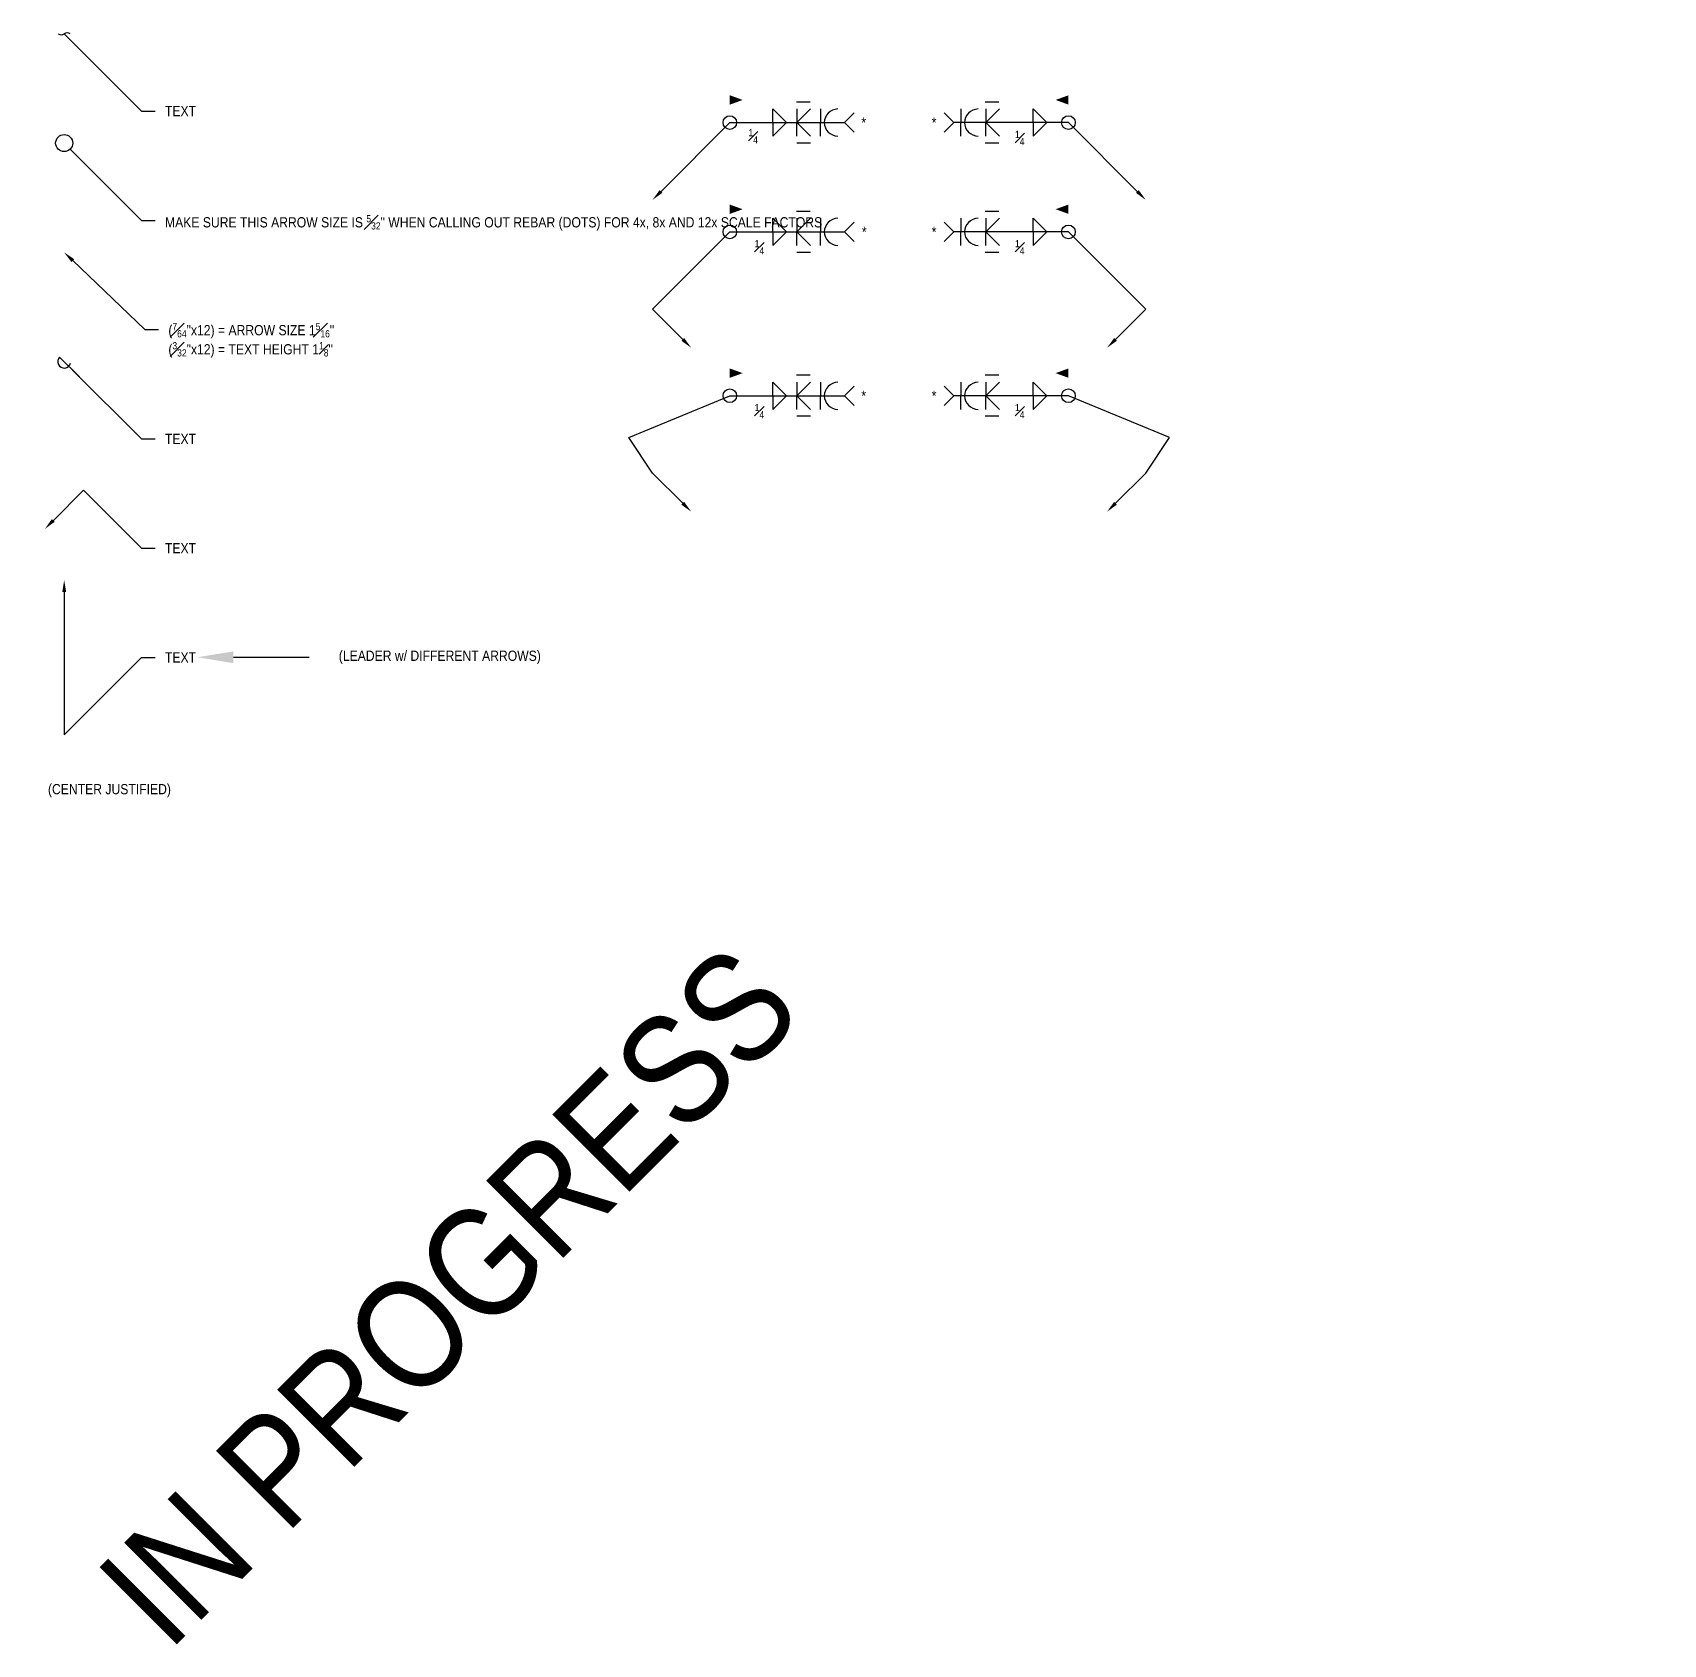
# Model space of a CAD drawing. Header units: inches. Extents: x -2661 to 42767, y -1222 to 9099.
# Drawn here: x 2967.6 to 3027.2, y 1636.7 to 1695.7 of the extents above; entities that cross this region are included whole.
import ezdxf
from ezdxf import colors
from ezdxf.entities.mleader import LeaderData, LeaderLine
from ezdxf.math import Vec2, Vec3

# ---------------------------------------------------------------- set-up
doc = ezdxf.new("R2010")
doc.units = ezdxf.units.IN
doc.header["$LTSCALE"] = 12
doc.header["$MEASUREMENT"] = 0
doc.layers.get('0').update_dxf_attribs({"linetype": 'CONTINUOUS'})
for name, color, linetype in [('S-ANNO-NOTE', 4, 'CONTINUOUS'), ('S-ANNO-NOTE-EXIST', 251, 'CONTINUOUS'), ('S-ROOM-NAME', 251, 'CONTINUOUS')]:
    doc.layers.add(name, color=color, linetype=linetype)
doc.styles.add('Arial', font='arial.ttf', dxfattribs={"width": 0.85})

# ---------------------------------------------------------------- blocks, each defined once
blk = doc.blocks.new('_Integral')
at = {"color": 0, "linetype": 'ByBlock', "lineweight": -2}
for centre, start, end in [((0.44, -0.09), 102, 168), ((-0.44, 0.09), 282, 348)]:
    blk.add_arc(centre, 0.454, start, end, dxfattribs=at)
blk = doc.blocks.new('_DotBlank')
at = {"color": 0, "lineweight": -2}
blk.add_line((-0.5, 0), (-1, 0), dxfattribs=at)
blk.add_circle((0, 0), 0.5, dxfattribs=at)
blk = doc.blocks.new('ARROW-LOOP')
at = {"color": 0}
blk.add_lwpolyline([(-1.81, 0), (0.54, 0, 1.317177), (-0.46, -0.28)], format="xyb", dxfattribs=at)
blk = doc.blocks.new('_ClosedBlank')
at = {"color": 0, "linetype": 'ByBlock', "lineweight": -2}
for p, q in [((-1, 0.17), (0, 0)), ((-1, 0.17), (-1, -0.17)), ((0, 0), (-1, -0.17))]:
    blk.add_line(p, q, dxfattribs=at)

msp = doc.modelspace()

# ---------------------------------------------------------------- linework, layer by layer
at = {"layer": 'S-ANNO-NOTE'}
for p, q in [((2996.0137, 1693.20404), (2995.5137, 1693.20404)), ((2996.40187, 1692.95404), (2996.40187, 1692.45404)), ((3001.53693, 1692.95404), (3001.53693, 1692.45404)), ((3002.92934, 1693.20404), (3002.42934, 1693.20404)), ((2996.40187, 1691.95404), (2996.40187, 1692.45404)), ((3001.53693, 1691.95404), (3001.53693, 1692.45404)), ((2996.02739, 1691.70404), (2995.52739, 1691.70404)), ((3002.92934, 1691.70404), (3002.42934, 1691.70404)), ((2996.0137, 1689.20404), (2995.5137, 1689.20404)), ((2996.40187, 1688.95404), (2996.40187, 1688.45404)), ((3001.53693, 1688.95404), (3001.53693, 1688.45404)), ((3002.92934, 1689.20404), (3002.42934, 1689.20404)), ((2996.40187, 1687.95404), (2996.40187, 1688.45404)), ((3001.53693, 1687.95404), (3001.53693, 1688.45404)), ((2996.02739, 1687.70404), (2995.52739, 1687.70404)), ((3002.92934, 1687.70404), (3002.42934, 1687.70404)), ((2996.0137, 1683.20404), (2995.5137, 1683.20404)), ((2996.40187, 1682.95404), (2996.40187, 1682.45404)), ((3001.53693, 1682.95404), (3001.53693, 1682.45404)), ((3002.92934, 1683.20404), (3002.42934, 1683.20404)), ((2996.40187, 1681.95404), (2996.40187, 1682.45404)), ((3001.53693, 1681.95404), (3001.53693, 1682.45404)), ((2996.02739, 1681.70404), (2995.52739, 1681.70404)), ((3002.92934, 1681.70404), (3002.42934, 1681.70404))]:
    msp.add_line(p, q, dxfattribs=at)
for points in [[(2993.07787, 1692.45404, 0, 0, 0), (2993.07787, 1693.28303, 0.34202, 0, 0), (2993.54771, 1693.28303, 0, 0, 0)], [(3005.47289, 1692.45404, 0, 0, 0), (3005.47289, 1693.28303, 0.34202, 0, 0), (3005.00304, 1693.28303, 0, 0, 0)], [(2993.07787, 1688.45404, 0, 0, 0), (2993.07787, 1689.28303, 0.34202, 0, 0), (2993.54771, 1689.28303, 0, 0, 0)], [(3005.47289, 1688.45404, 0, 0, 0), (3005.47289, 1689.28303, 0.34202, 0, 0), (3005.00304, 1689.28303, 0, 0, 0)], [(2993.07787, 1682.45404, 0, 0, 0), (2993.07787, 1683.28303, 0.34202, 0, 0), (2993.54771, 1683.28303, 0, 0, 0)], [(3005.47289, 1682.45404, 0, 0, 0), (3005.47289, 1683.28303, 0.34202, 0, 0), (3005.00304, 1683.28303, 0, 0, 0)]]:
    msp.add_lwpolyline(points, format="xyseb", dxfattribs=at)
for points in [[(2994.65291, 1692.45404), (2994.65291, 1692.95404), (2995.15291, 1692.45404)], [(2995.52739, 1692.95404), (2995.52739, 1692.45404), (2996.02739, 1692.95404)], [(3002.44303, 1692.95404), (3002.44303, 1692.45404), (3002.94303, 1692.95404)], [(3004.18297, 1692.45404), (3004.18297, 1692.95404), (3004.68297, 1692.45404)], [(2994.65291, 1692.45404), (2994.65291, 1691.95404), (2995.15291, 1692.45404)], [(2995.52739, 1691.95404), (2995.52739, 1692.45404), (2996.02739, 1691.95404)], [(2997.62893, 1692.10049), (2997.27538, 1692.45404), (2997.62893, 1692.80759)], [(3000.92182, 1692.10049), (3001.27538, 1692.45404), (3000.92182, 1692.80759)], [(3002.44303, 1691.95404), (3002.44303, 1692.45404), (3002.94303, 1691.95404)], [(3004.18297, 1692.45404), (3004.18297, 1691.95404), (3004.68297, 1692.45404)], [(2994.65291, 1688.45404), (2994.65291, 1688.95404), (2995.15291, 1688.45404)], [(2995.52739, 1688.95404), (2995.52739, 1688.45404), (2996.02739, 1688.95404)], [(2997.62893, 1688.10049), (2997.27538, 1688.45404), (2997.62893, 1688.80759)], [(3000.92182, 1688.10049), (3001.27538, 1688.45404), (3000.92182, 1688.80759)], [(3002.44303, 1688.95404), (3002.44303, 1688.45404), (3002.94303, 1688.95404)], [(3004.18297, 1688.45404), (3004.18297, 1688.95404), (3004.68297, 1688.45404)], [(2994.65291, 1688.45404), (2994.65291, 1687.95404), (2995.15291, 1688.45404)], [(2995.52739, 1687.95404), (2995.52739, 1688.45404), (2996.02739, 1687.95404)], [(3002.44303, 1687.95404), (3002.44303, 1688.45404), (3002.94303, 1687.95404)], [(3004.18297, 1688.45404), (3004.18297, 1687.95404), (3004.68297, 1688.45404)], [(2994.65291, 1682.45404), (2994.65291, 1682.95404), (2995.15291, 1682.45404)], [(2995.52739, 1682.95404), (2995.52739, 1682.45404), (2996.02739, 1682.95404)], [(2997.62893, 1682.10049), (2997.27538, 1682.45404), (2997.62893, 1682.80759)], [(3000.92182, 1682.10049), (3001.27538, 1682.45404), (3000.92182, 1682.80759)], [(3002.44303, 1682.95404), (3002.44303, 1682.45404), (3002.94303, 1682.95404)], [(3004.18297, 1682.45404), (3004.18297, 1682.95404), (3004.68297, 1682.45404)], [(2994.65291, 1682.45404), (2994.65291, 1681.95404), (2995.15291, 1682.45404)], [(2995.52739, 1681.95404), (2995.52739, 1682.45404), (2996.02739, 1681.95404)], [(3002.44303, 1681.95404), (3002.44303, 1682.45404), (3002.94303, 1681.95404)], [(3004.18297, 1682.45404), (3004.18297, 1681.95404), (3004.68297, 1682.45404)]]:
    msp.add_lwpolyline(points, dxfattribs=at)
for centre in [(2993.07787, 1692.45404), (3005.47289, 1692.45404), (2993.07787, 1688.45404), (3005.47289, 1688.45404), (2993.07787, 1682.45404), (3005.47289, 1682.45404)]:
    msp.add_circle(centre, 0.25, dxfattribs=at)
for centre, start, end in [((2997.06216, 1692.41875), 93.7722975, 176.2277025), ((3002.19722, 1692.41875), 93.7722975, 176.2277025), ((2997.06216, 1692.48933), 183.7722975, 266.2277025), ((3002.19722, 1692.48933), 183.7722975, 266.2277025), ((2997.06216, 1688.41875), 93.7722975, 176.2277025), ((3002.19722, 1688.41875), 93.7722975, 176.2277025), ((2997.06216, 1688.48933), 183.7722975, 266.2277025), ((3002.19722, 1688.48933), 183.7722975, 266.2277025), ((2997.06216, 1682.41875), 93.7722975, 176.2277025), ((3002.19722, 1682.41875), 93.7722975, 176.2277025), ((2997.06216, 1682.48933), 183.7722975, 266.2277025), ((3002.19722, 1682.48933), 183.7722975, 266.2277025)]:
    msp.add_arc(centre, 0.53646, start, end, dxfattribs=at)

# ---------------------------------------------------------------- texts
at = {"layer": 'S-ANNO-NOTE', "char_height": 0.375, "style": 'Arial'}
for s, insert, width, attachment_point in [('*', (2997.89285, 1692.45404), 4.2212903, 4), ('*', (3000.64062, 1692.45404), 4.8505387, 6), ('\\A1;{\\H0.7x;\\S1#4;}', (2993.75932, 1692.21754), 0.6967762, 1), ('\\A1;{\\H0.7x;\\S1#4;}', (3003.86284, 1692.15416), 1.2190236, 3), ('\\A1;{\\H0.7x;\\S1#4;}', (2994.33278, 1688.15416), 1.2190236, 3), ('*', (2997.91014, 1688.45404), 4.8505387, 4), ('*', (3000.64062, 1688.45404), 4.8505387, 6), ('\\A1;{\\H0.7x;\\S1#4;}', (3003.86284, 1688.15416), 1.2190236, 3), ('\\A1;{\\H0.7x;\\S1#4;}', (2994.33278, 1682.15416), 1.2190236, 3), ('*', (2997.89285, 1682.45404), 4.2212903, 4), ('*', (3000.64062, 1682.45404), 4.8505387, 6), ('\\A1;{\\H0.7x;\\S1#4;}', (3003.86284, 1682.15416), 1.2190236, 3)]:
    msp.add_mtext(s, dxfattribs=dict(at, insert=insert, width=width, attachment_point=attachment_point))
at = {"layer": 'S-ANNO-NOTE', "color": 191, "insert": (2968.11874, 1667.99925), "char_height": 0.375, "width": 5.2403819, "attachment_point": 4, "style": 'Arial'}
msp.add_mtext('(CENTER JUSTIFIED)', dxfattribs=at)
at = {"layer": 'S-ROOM-NAME', "ltscale": 0.25, "insert": (2982.79527, 1649.49691), "char_height": 4, "width": 43.0667056, "attachment_point": 5, "rotation": 45, "style": 'Arial'}
msp.add_mtext('{\\fArial|b0|i0|c0|p34;IN PROGRESS}', dxfattribs=at)

# ---------------------------------------------------------------- leaders
at = {"layer": 'S-ANNO-NOTE'}
ml = msp.add_multileader_mtext('Standard', dxfattribs=at)
ml.set_content('TEXT', color=4, style='Arial')
ml.set_leader_properties(color=2)
ml.set_arrow_properties(name='INTEGRAL')
ml.build(insert=Vec2(0, 0))
ml.multileader.update_dxf_attribs({"dogleg_length": 0.36, "arrow_head_size": 0.4375, "scale": 4})
ctx = ml.context
ctx.base_point, ctx.scale, ctx.char_height, ctx.arrow_head_size, ctx.landing_gap_size, ctx.plane_origin = Vec3(2972.04184, 1692.87612), 4, 0.375, 0.4375, 0.36, Vec3(2927.83505, 1991.21094)
notes = []
notes.append((ctx, [(0, (1, 1, 0), (2971.54184, 1692.87612), (1, 0), 0.5, [(0, [(2968.71341, 1695.70455)], 0, [])])]))
ctx.mtext.insert, ctx.mtext.width, ctx.mtext.flow_direction = Vec3(2972.40184, 1693.06362), 8, 5
ml = msp.add_multileader_mtext('Standard', dxfattribs=at)
ml.set_content('', color=4, style='Arial')
ml.set_leader_properties(color=2)
ml.build(insert=Vec2(0, 0))
ml.multileader.update_dxf_attribs({"dogleg_length": 1.21451, "arrow_head_size": 0.4375, "scale": 4})
ctx = ml.context
ctx.base_point, ctx.scale, ctx.char_height, ctx.arrow_head_size, ctx.landing_gap_size, ctx.plane_origin = Vec3(2997.27538, 1692.45404), 4, 0.375, 0.4375, 0.36, Vec3(2986.04727, 1685.42344)
notes.append((ctx, [(0, (1, 1, 0), (2993.07787, 1692.45404), (1, 0), 4.19751, [(0, [(2990.24944, 1689.62561)], 0, [])])]))
ctx.mtext.insert, ctx.mtext.flow_direction = Vec3(2997.63538, 1692.64154), 5
ml = msp.add_multileader_mtext('Standard', dxfattribs=at)
ml.set_content('', color=4, style='Arial')
ml.set_leader_properties(color=2)
ml.build(insert=Vec2(0, 0))
ml.multileader.update_dxf_attribs({"dogleg_length": 1.21451, "arrow_head_size": 0.4375, "scale": 4})
ctx = ml.context
ctx.base_point, ctx.scale, ctx.char_height, ctx.arrow_head_size, ctx.landing_gap_size, ctx.plane_origin = Vec3(3000.55538, 1692.45404), 4, 0.375, 0.4375, 0.36, Vec3(3011.84349, 1685.42344)
ctx.text_align_type = 2
notes.append((ctx, [(0, (1, 1, 0), (3005.47289, 1692.45404), (-1, 0), 4.19751, [(0, [(3008.30131, 1689.62561)], 0, [])])]))
ctx.mtext.insert, ctx.mtext.alignment, ctx.mtext.flow_direction = Vec3(3000.91538, 1692.64154), 3, 5
ml = msp.add_multileader_mtext('Standard', dxfattribs=at)
ml.set_content('\\A1;{\\C4;MAKE SURE THIS ARROW SIZE IS \\H0.7x;\\S5#32;\\H1.4286x;" WHEN CALLING OUT REBAR (DOTS) FOR 4x, 8x AND 12x SCALE FACTORS}', color=4, style='Arial')
ml.set_leader_properties(color=2)
ml.set_arrow_properties(name='DOTBLANK')
ml.build(insert=Vec2(0, 0))
ml.multileader.update_dxf_attribs({"dogleg_length": 0.36, "arrow_head_size": 0.625, "scale": 4})
ctx = ml.context
ctx.base_point, ctx.scale, ctx.char_height, ctx.arrow_head_size, ctx.landing_gap_size, ctx.plane_origin = Vec3(2972.04184, 1688.87612), 4, 0.375, 0.625, 0.36, Vec3(2927.83505, 1987.21094)
notes.append((ctx, [(0, (1, 1, 0), (2971.54184, 1688.87612), (1, 0), 0.5, [(0, [(2968.71341, 1691.70455)], 0, [])])]))
ctx.mtext.insert, ctx.mtext.width, ctx.mtext.defined_height, ctx.mtext.flow_direction = Vec3(2972.40184, 1689.06682), 8, 1.25809, 5
ml = msp.add_multileader_mtext('Standard', dxfattribs=at)
ml.set_content('', color=4, style='Arial')
ml.set_leader_properties(color=2)
ml.build(insert=Vec2(0, 0))
ml.multileader.update_dxf_attribs({"dogleg_length": 1.21451, "arrow_head_size": 0.4375, "scale": 4})
ctx = ml.context
ctx.base_point, ctx.scale, ctx.char_height, ctx.arrow_head_size, ctx.landing_gap_size, ctx.plane_origin = Vec3(2997.27538, 1688.45404), 4, 0.375, 0.4375, 0.36, Vec3(2986.04727, 1681.42344)
notes.append((ctx, [(0, (1, 1, 0), (2993.07787, 1688.45404), (1, 0), 4.19751, [(0, [(2991.66365, 1684.2114), (2990.24944, 1685.62561)], 0, [])])]))
ctx.mtext.insert, ctx.mtext.flow_direction = Vec3(2997.63538, 1688.64154), 5
ml = msp.add_multileader_mtext('Standard', dxfattribs=at)
ml.set_content('', color=4, style='Arial')
ml.set_leader_properties(color=2)
ml.build(insert=Vec2(0, 0))
ml.multileader.update_dxf_attribs({"dogleg_length": 1.21451, "arrow_head_size": 0.4375, "scale": 4})
ctx = ml.context
ctx.base_point, ctx.scale, ctx.char_height, ctx.arrow_head_size, ctx.landing_gap_size, ctx.plane_origin = Vec3(3000.55538, 1688.45404), 4, 0.375, 0.4375, 0.36, Vec3(3011.84349, 1681.42344)
ctx.text_align_type = 2
notes.append((ctx, [(0, (1, 1, 0), (3005.47289, 1688.45404), (-1, 0), 4.19751, [(0, [(3006.8871, 1684.2114), (3008.30131, 1685.62561)], 0, [])])]))
ctx.mtext.insert, ctx.mtext.alignment, ctx.mtext.flow_direction = Vec3(3000.91538, 1688.64154), 3, 5
ml = msp.add_multileader_mtext('Standard', dxfattribs=at)
ml.set_content('\\A1;{\\C4;(\\H0.7x;\\S7#64;\\H1.4286x;"x12) = ARROW SIZE 1\\H0.7x;\\S5#16;\\H1.4286x;"\\P(\\H0.7x;\\S3#32;\\H1.4286x;"x12) = TEXT HEIGHT 1\\H0.7x;\\S1#8;\\H1.4286x;"}', color=4, style='Arial')
ml.set_leader_properties(color=2)
ml.build(insert=Vec2(0, 0))
ml.multileader.update_dxf_attribs({"dogleg_length": 0.36, "arrow_head_size": 0.4375, "scale": 4})
ctx = ml.context
ctx.base_point, ctx.scale, ctx.char_height, ctx.arrow_head_size, ctx.landing_gap_size, ctx.plane_origin = Vec3(2972.16625, 1684.87612), 4, 0.375, 0.4375, 0.36, Vec3(2927.95946, 1983.21094)
notes.append((ctx, [(0, (1, 1, 0), (2971.66625, 1684.87612), (1, 0), 0.5, [(0, [(2968.71341, 1687.70455)], 0, [])])]))
ctx.mtext.insert, ctx.mtext.width, ctx.mtext.flow_direction = Vec3(2972.52625, 1685.11875), 8, 5
ml = msp.add_multileader_mtext('Standard', dxfattribs=at)
ml.set_content('TEXT', color=4, style='Arial')
ml.set_leader_properties(color=2)
ml.set_arrow_properties(name='ARROW-LOOP')
ml.build(insert=Vec2(0, 0))
ml.multileader.update_dxf_attribs({"dogleg_length": 0.36, "arrow_head_size": 0.4375, "scale": 4})
ctx = ml.context
ctx.base_point, ctx.scale, ctx.char_height, ctx.arrow_head_size, ctx.landing_gap_size, ctx.plane_origin = Vec3(2972.04184, 1680.87612), 4, 0.375, 0.4375, 0.36, Vec3(2927.83505, 1979.21094)
notes.append((ctx, [(0, (1, 1, 0), (2971.54184, 1680.87612), (1, 0), 0.5, [(0, [(2968.71341, 1683.70455)], 0, [])])]))
ctx.mtext.insert, ctx.mtext.width, ctx.mtext.flow_direction = Vec3(2972.40184, 1681.06362), 8, 5
ml = msp.add_multileader_mtext('Standard', dxfattribs=at)
ml.set_content('', color=4, style='Arial')
ml.set_leader_properties(color=2)
ml.build(insert=Vec2(0, 0))
ml.multileader.update_dxf_attribs({"dogleg_length": 1.21451, "arrow_head_size": 0.4375, "scale": 4})
ctx = ml.context
ctx.base_point, ctx.scale, ctx.char_height, ctx.arrow_head_size, ctx.landing_gap_size, ctx.plane_origin = Vec3(2997.27538, 1682.45404), 4, 0.375, 0.4375, 0.36, Vec3(2986.04727, 1675.42344)
notes.append((ctx, [(0, (1, 1, 0), (2993.07787, 1682.45404), (1, 0), 4.19751, [(1, [(2991.66365, 1678.2114), (2990.24944, 1679.62561), (2989.38235, 1680.92331)], 0, [])])]))
ctx.mtext.insert, ctx.mtext.flow_direction = Vec3(2997.63538, 1682.64154), 5
ml = msp.add_multileader_mtext('Standard', dxfattribs=at)
ml.set_content('', color=4, style='Arial')
ml.set_leader_properties(color=2)
ml.build(insert=Vec2(0, 0))
ml.multileader.update_dxf_attribs({"dogleg_length": 1.21451, "arrow_head_size": 0.4375, "scale": 4})
ctx = ml.context
ctx.base_point, ctx.scale, ctx.char_height, ctx.arrow_head_size, ctx.landing_gap_size, ctx.plane_origin = Vec3(3000.55538, 1682.45404), 4, 0.375, 0.4375, 0.36, Vec3(3011.84349, 1675.42344)
ctx.text_align_type = 2
notes.append((ctx, [(0, (1, 1, 0), (3005.47289, 1682.45404), (-1, 0), 4.19751, [(1, [(3006.8871, 1678.2114), (3008.30131, 1679.62561), (3009.16841, 1680.92331)], 0, [])])]))
ctx.mtext.insert, ctx.mtext.alignment, ctx.mtext.flow_direction = Vec3(3000.91538, 1682.64154), 3, 5
ml = msp.add_multileader_mtext('Standard', dxfattribs=at)
ml.set_content('TEXT', color=4, style='Arial')
ml.set_leader_properties(color=2)
ml.build(insert=Vec2(0, 0))
ml.multileader.update_dxf_attribs({"dogleg_length": 21.88349, "arrow_head_size": 0.4375, "scale": 4})
ctx = ml.context
ctx.base_point, ctx.scale, ctx.char_height, ctx.arrow_head_size, ctx.landing_gap_size, ctx.plane_origin = Vec3(2972.04184, 1676.87612), 4, 0.375, 0.4375, 0.36, Vec3(2917.02643, 2116.93717)
notes.append((ctx, [(0, (1, 1, 0), (2971.54184, 1676.87612), (1, 0), 0.5, [(0, [(2968.00631, 1677.58323), (2969.42052, 1678.99744)], 0, [])])]))
ctx.mtext.insert, ctx.mtext.width, ctx.mtext.flow_direction = Vec3(2972.40184, 1677.06362), 8, 5
ml = msp.add_multileader_mtext('Standard', dxfattribs=at)
ml.set_content('TEXT', color=4, style='Arial')
ml.set_leader_properties(color=2)
ml.build(insert=Vec2(0, 0))
ml.multileader.update_dxf_attribs({"dogleg_length": 0.36, "arrow_head_size": 0.4375, "scale": 4})
ctx = ml.context
ctx.base_point, ctx.scale, ctx.char_height, ctx.arrow_head_size, ctx.landing_gap_size, ctx.plane_origin = Vec3(2972.04184, 1672.87612), 4, 0.375, 0.4375, 0.36, Vec3(2927.83505, 1971.21094)
notes.append((ctx, [(0, (1, 1, 0), (2971.54184, 1672.87612), (1, 0), 0.5, [(1, [(2968.71341, 1675.70455), (2968.71341, 1670.04769)], 0, [])])]))
ctx.mtext.insert, ctx.mtext.width, ctx.mtext.flow_direction = Vec3(2972.40184, 1673.06362), 8, 5
at = {"layer": 'S-ANNO-NOTE', "color": 191}
ml = msp.add_multileader_mtext('Standard', dxfattribs=at)
ml.set_content('(LEADER w/ DIFFERENT ARROWS)', color=191, style='Arial')
ml.set_leader_properties(color=191)
ml.build(insert=Vec2(0, 0))
ml.multileader.update_dxf_attribs({"text_right_attachment_type": 3, "dogleg_length": 0.36, "arrow_head_size": 1.3125, "scale": 12})
ctx = ml.context
ctx.base_point, ctx.scale, ctx.char_height, ctx.arrow_head_size, ctx.landing_gap_size, ctx.plane_origin = Vec3(2977.68426, 1672.88341), 12, 0.375, 1.3125, 1.08, Vec3(2962.32698, 1771.91949)
ctx.right_attachment = 3
notes.append((ctx, [(0, (1, 1, 0), (2977.18426, 1672.88341), (1, 0), 0.5, [(0, [(2973.5964, 1672.88341)], 0, [])])]))
ctx.mtext.insert, ctx.mtext.width, ctx.mtext.defined_height, ctx.mtext.flow_direction = Vec3(2978.76426, 1673.12604), 9.990418, 1.52714, 5
at = {"layer": 'S-ANNO-NOTE-EXIST'}
ml = msp.add_multileader_mtext('Standard', dxfattribs=at)
ml.set_content('{\\C256;TEXT}', color=4, style='Arial')
ml.set_leader_properties(color=256)
ml.set_arrow_properties(name='INTEGRAL')
ml.build(insert=Vec2(0, 0))
ml.multileader.update_dxf_attribs({"dogleg_length": 0.36, "arrow_head_size": 0.4375, "scale": 4})
ctx = ml.context
ctx.base_point, ctx.scale, ctx.char_height, ctx.arrow_head_size, ctx.landing_gap_size, ctx.plane_origin = Vec3(2941.57125, 1692.87612), 4, 0.375, 0.4375, 0.36, Vec3(2895.98887, 1991.21094)
notes.append((ctx, [(0, (1, 1, 0), (2941.07125, 1692.87612), (1, 0), 0.5, [(0, [(2938.24282, 1695.70455)], 0, [])])]))
ctx.mtext.insert, ctx.mtext.width, ctx.mtext.flow_direction = Vec3(2941.93125, 1693.06362), 8, 5
ml = msp.add_multileader_mtext('Standard', dxfattribs=at)
ml.set_content('{\\C256;TEXT}', color=4, style='Arial')
ml.set_leader_properties(color=256)
ml.set_arrow_properties(name='DOTBLANK')
ml.build(insert=Vec2(0, 0))
ml.multileader.update_dxf_attribs({"dogleg_length": 0.36, "arrow_head_size": 0.625, "scale": 4})
ctx = ml.context
ctx.base_point, ctx.scale, ctx.char_height, ctx.arrow_head_size, ctx.landing_gap_size, ctx.plane_origin = Vec3(2941.57125, 1688.87612), 4, 0.375, 0.625, 0.36, Vec3(2895.98887, 1987.21094)
notes.append((ctx, [(0, (1, 1, 0), (2941.07125, 1688.87612), (1, 0), 0.5, [(0, [(2938.24282, 1691.70455)], 0, [])])]))
ctx.mtext.insert, ctx.mtext.width, ctx.mtext.flow_direction = Vec3(2941.93125, 1689.06362), 8, 5
ml = msp.add_multileader_mtext('Standard', dxfattribs=at)
ml.set_content('{\\C256;TEXT}', color=4, style='Arial')
ml.set_leader_properties(color=256)
ml.set_arrow_properties(name='CLOSEDBLANK')
ml.build(insert=Vec2(0, 0))
ml.multileader.update_dxf_attribs({"dogleg_length": 0.36, "arrow_head_size": 0.4375, "scale": 4})
ctx = ml.context
ctx.base_point, ctx.scale, ctx.char_height, ctx.arrow_head_size, ctx.landing_gap_size, ctx.plane_origin = Vec3(2941.57125, 1684.87612), 4, 0.375, 0.4375, 0.36, Vec3(2895.98887, 1983.21094)
notes.append((ctx, [(0, (1, 1, 0), (2941.07125, 1684.87612), (1, 0), 0.5, [(0, [(2938.24282, 1687.70455)], 0, [])])]))
ctx.mtext.insert, ctx.mtext.width, ctx.mtext.flow_direction = Vec3(2941.93125, 1685.06362), 8, 5
ml = msp.add_multileader_mtext('Standard', dxfattribs=at)
ml.set_content('{\\C256;TEXT}', color=4, style='Arial')
ml.set_leader_properties(color=256)
ml.set_arrow_properties(name='ARROW-LOOP')
ml.build(insert=Vec2(0, 0))
ml.multileader.update_dxf_attribs({"dogleg_length": 0.36, "arrow_head_size": 0.4375, "scale": 4})
ctx = ml.context
ctx.base_point, ctx.scale, ctx.char_height, ctx.arrow_head_size, ctx.landing_gap_size, ctx.plane_origin = Vec3(2941.57125, 1680.87612), 4, 0.375, 0.4375, 0.36, Vec3(2895.98887, 1979.21094)
notes.append((ctx, [(0, (1, 1, 0), (2941.07125, 1680.87612), (1, 0), 0.5, [(0, [(2938.24282, 1683.70455)], 0, [])])]))
ctx.mtext.insert, ctx.mtext.width, ctx.mtext.flow_direction = Vec3(2941.93125, 1681.06362), 8, 5
for ctx, leaders in notes:
    for number, flags, end, landing, length, lines in leaders:
        leader = LeaderData()
        leader.index, (leader.has_last_leader_line, leader.has_dogleg_vector, leader.attachment_direction) = number, flags
        leader.last_leader_point, leader.dogleg_vector, leader.dogleg_length = Vec3(end), Vec3(landing), length
        for number, points, colour, breaks in lines:
            line = LeaderLine()
            line.index, line.vertices, line.color, line.breaks = number, Vec3.list(points), colors.encode_raw_color(colour), breaks
            leader.lines.append(line)
        ctx.leaders.append(leader)

doc.saveas('drawing.dxf')
